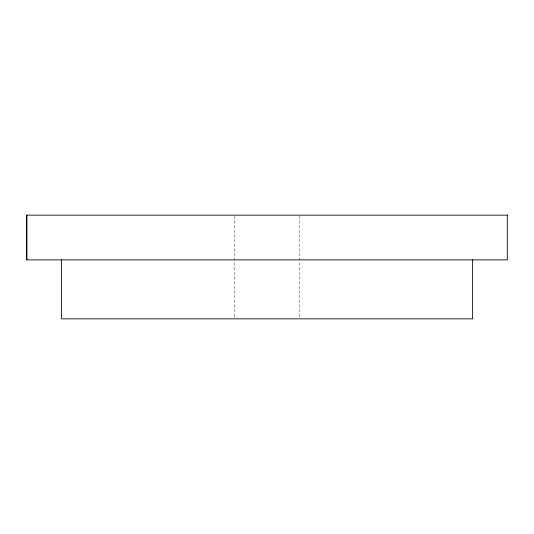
<?xml version="1.0" encoding="UTF-8"?>
<svg xmlns="http://www.w3.org/2000/svg" width="534" height="534" viewBox="0 0 534 534"><rect width="100%" height="100%" fill="white"/><g stroke="black" fill="none" stroke-linecap="round" stroke-linejoin="round"><path stroke-width="0.4" stroke-dasharray="2.67 2" d="M299.187 215.983L299.187 318.017M234.813 215.983L234.813 318.845"/><path stroke-width="0.8" d="M472.617 259.864L472.617 318.845L61.383 318.845L61.383 259.864M26.847 215.155L26.847 259.864M507.3 215.155L26.7 215.155L26.7 259.864L507.3 259.864L507.3 215.155"/></g></svg>
